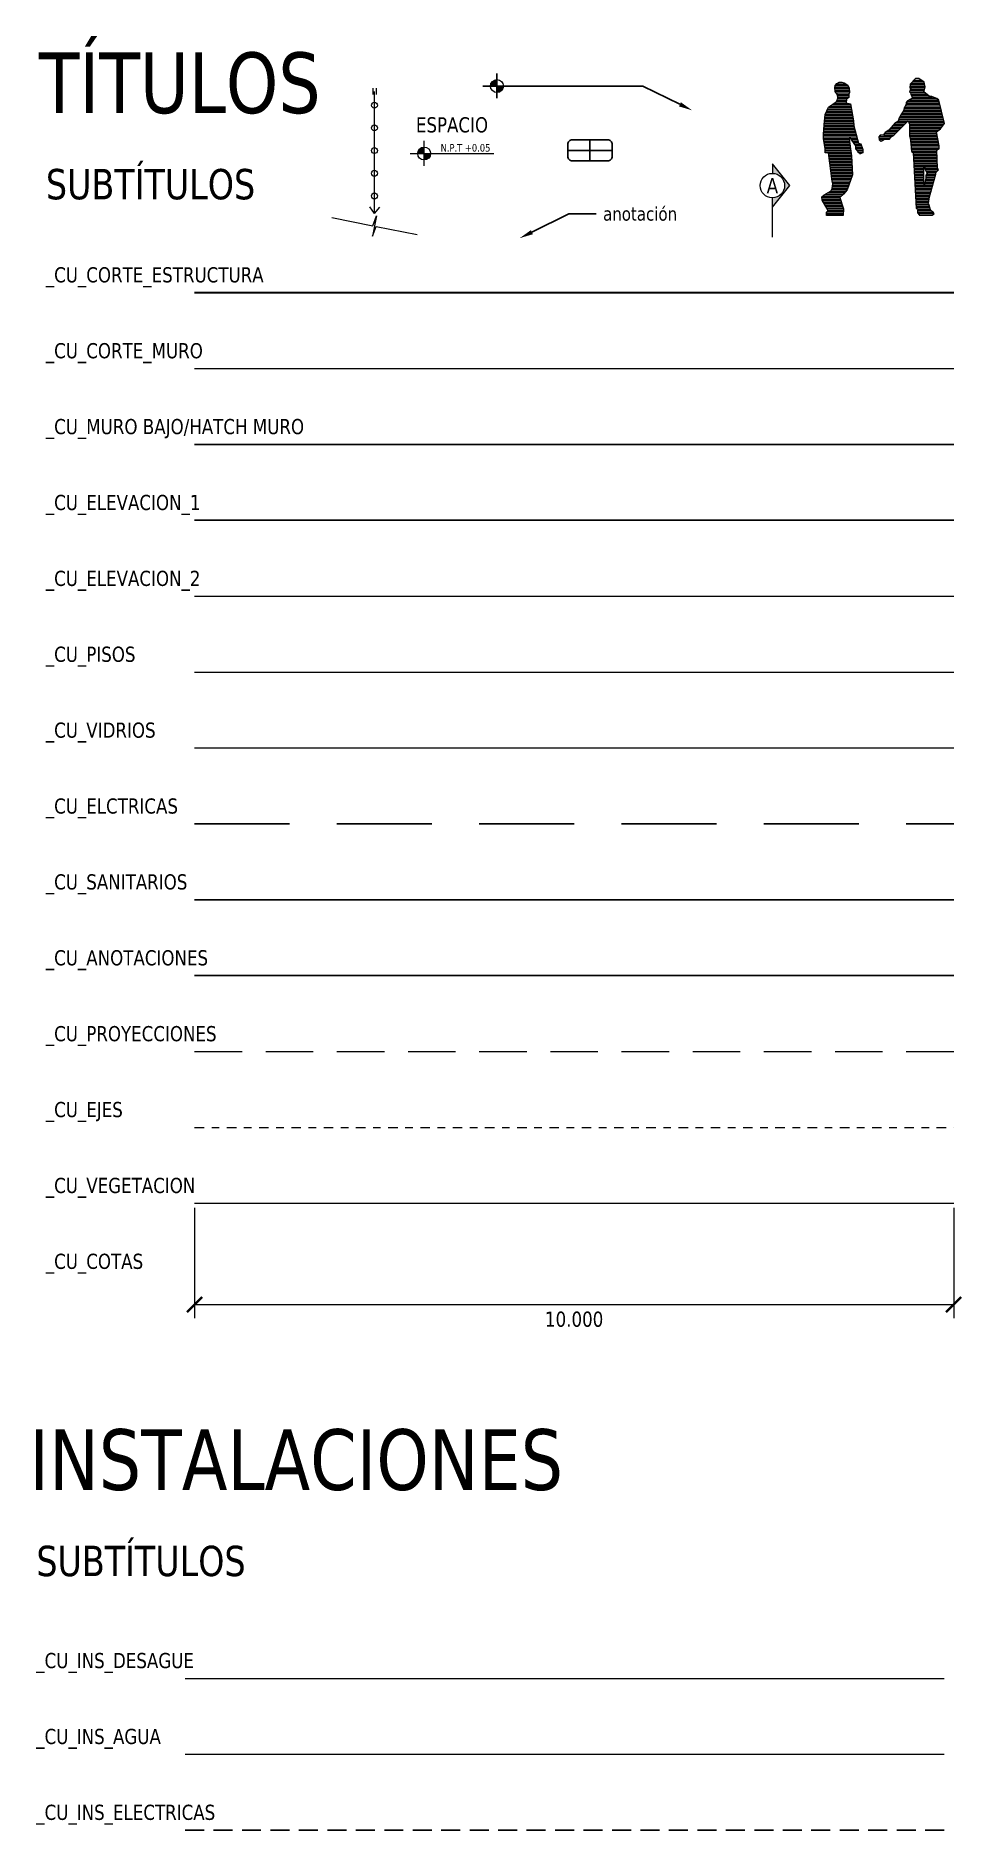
# Model space of a CAD drawing. Header units: millimetres. Extents: x 2 to 14.2, y 0.8 to 24.5.
import ezdxf
from ezdxf import colors
from ezdxf.entities.mleader import LeaderData, LeaderLine
from ezdxf.enums import TextEntityAlignment as Align
from ezdxf.math import Vec2, Vec3

# ---------------------------------------------------------------- set-up
doc = ezdxf.new("R2010")
doc.units = ezdxf.units.MM
doc.linetypes.add('ARQ-BAS-Trazos', pattern=[0.375, 0.25, -0.125])
doc.linetypes.add('DASHDOT2', pattern=[0.5, 0.25, -0.125, 0, -0.125])
for name, color, linetype, lineweight in [('_CU_ANOTACIONES', 1, 'Continuous', 9), ('_CU_COTAS', 251, 'Continuous', 0), ('_CU_EJES', 12, 'DASHDOT2', 9), ('_CU_ELEVACION_2', 254, 'Continuous', 5), ('_CU_ESTRUCTURA', 3, 'Continuous', 35), ('_CU_INS_AGUA', 172, 'Continuous', 20), ('_CU_INS_DESAGUE', 191, 'Continuous', 20), ('_CU_INS_ELECTRICAS', 76, 'ARQ-BAS-Trazos', 30), ('_CU_JARDIN', 64, 'Continuous', 0), ('_CU_MUROS', 6, 'Continuous', 18), ('_CU_PISOS', 35, 'Continuous', 9), ('_CU_PROYECCION', 8, 'ARQ-BAS-Trazos', 0), ('_CU_TEXTO', 7, 'Continuous', 0), ('_CU_VIDRIO', 140, 'Continuous', 5)]:
    doc.layers.add(name, color=color, linetype=linetype, lineweight=lineweight)
for name, color, linetype in [('_CU_ELEVACION_1', 4, 'Continuous'), ('_CU_MURO BAJO', 30, 'Continuous'), ('_CU_SANITAROS', 203, 'Continuous')]:
    doc.layers.add(name, color=color, linetype=linetype)
doc.styles.add('_SY_1en100', font='verdana.ttf', dxfattribs={"width": 0.8, "height": 0.2})
doc.styles.add('_SY_Anotacion', font='verdana.ttf', dxfattribs={"width": 0.8, "height": 0.1})
doc.dimstyles.new('_CU_1en100', dxfattribs={"dimtxt": 0.2, "dimasz": 0.2, "dimexe": 0.18, "dimexo": 0.0625, "dimgap": 0.09, "dimtad": 2, "dimtoh": 1, "dimdec": 3, "dimrnd": 0.0025, "dimzin": 0, "dimdsep": 46, "dimtxsty": '_SY_1en100', "dimblk": 'ARCHTICK', "dimcen": 0, "dimclrd": 256, "dimclre": 256, "dimclrt": 256, "dimadec": 1, "dimazin": 0, "dimtfac": 1, "dimtdec": 3, "dimtofl": 0, "dimtmove": 0, "dimatfit": 3, "dimldrblk": 'ARCHTICK', "dimfxl": 1, "dimtfillclr": 256, "dimtolj": 1, "dimtzin": 0, "dimlwd": -1, "dimlwe": -1, "dimarcsym": 0})

# ---------------------------------------------------------------- blocks, each defined once
blk = doc.blocks.new('p2')
at = {"layer": '_CU_ELEVACION_2'}
h = blk.add_hatch(dxfattribs=at)
h.set_pattern_fill('_USER', color=256, scale=0.02, pattern_type=0)
h.set_pattern_definition([(0, (-0.997266, -0.008412), (0, 0.02), [])])
h.paths.add_polyline_path([(0.22, 0), (0, 0), (0, 0.042), (0.021, 0.063), (-0.057, 0.199), (-0.061, 0.242), (-0.032, 0.271), (0.039, 0.312), (0.059, 0.326), (0.075, 0.354), (0.081, 0.416), (0.072, 0.45), (0.023, 0.825), (-0.019, 0.825), (-0.019, 0.878), (-0.043, 1.013), (-0.043, 1.065), (-0.032, 1.192), (-0.02, 1.33), (0.025, 1.426), (0.128, 1.498), (0.144, 1.533), (0.147, 1.549), (0.143, 1.588), (0.111, 1.634), (0.107, 1.683), (0.115, 1.713), (0.136, 1.739), (0.166, 1.756), (0.201, 1.756), (0.232, 1.745), (0.28, 1.717), (0.296, 1.674), (0.301, 1.618), (0.293, 1.597), (0.293, 1.553), (0.262, 1.531), (0.258, 1.484), (0.315, 1.468), (0.354, 1.247), (0.36, 1.18), (0.421, 0.952), (0.452, 0.941), (0.478, 0.868), (0.478, 0.826), (0.455, 0.815), (0.437, 0.813), (0.417, 0.827), (0.417, 0.841), (0.387, 0.877), (0.387, 0.914), (0.302, 1.035), (0.297, 1.005), (0.327, 0.783), (0.342, 0.536), (0.27, 0.337), (0.222, 0.28), (0.176, 0.234), (0.223, 0.087)])
blk.add_lwpolyline([(0.22, 0), (0, 0), (0, 0.042), (0.021, 0.063), (-0.057, 0.199), (-0.061, 0.242), (-0.032, 0.271), (0.039, 0.312), (0.059, 0.326), (0.075, 0.354), (0.081, 0.416), (0.072, 0.45), (0.072, 0.45), (0.023, 0.825), (-0.019, 0.825), (-0.019, 0.878), (-0.043, 1.013), (-0.043, 1.065), (-0.032, 1.192), (-0.02, 1.33), (0.025, 1.426), (0.128, 1.498), (0.144, 1.533), (0.147, 1.549), (0.143, 1.588), (0.111, 1.634), (0.107, 1.683), (0.115, 1.713), (0.136, 1.739), (0.166, 1.756), (0.201, 1.756), (0.232, 1.745), (0.28, 1.717), (0.296, 1.674), (0.301, 1.618), (0.293, 1.597), (0.293, 1.553), (0.262, 1.531), (0.258, 1.484), (0.315, 1.468), (0.354, 1.247), (0.36, 1.18), (0.421, 0.952), (0.452, 0.941), (0.478, 0.868), (0.478, 0.826), (0.455, 0.815), (0.437, 0.813), (0.417, 0.827), (0.417, 0.841), (0.387, 0.877), (0.387, 0.914), (0.302, 1.035), (0.297, 1.005), (0.327, 0.783), (0.342, 0.536), (0.27, 0.337), (0.222, 0.28), (0.176, 0.234), (0.223, 0.087), (0.22, 0)], dxfattribs=at)
blk = doc.blocks.new('p1')
at = {"layer": '_CU_ELEVACION_2'}
h = blk.add_hatch(dxfattribs=at)
h.set_pattern_fill('_USER', color=256, scale=0.02, pattern_type=0)
h.set_pattern_definition([(0, (0, 0), (0, 0.02), [])])
edge = h.paths.add_edge_path()
edge.add_line((0.397, 0.003), (0.57, 0.003))
edge.add_line((0.57, 0.003), (0.595, 0.018))
edge.add_line((0.595, 0.018), (0.582, 0.04))
edge.add_line((0.582, 0.04), (0.557, 0.058))
edge.add_line((0.557, 0.058), (0.546, 0.073))
edge.add_line((0.546, 0.073), (0.53, 0.134))
edge.add_line((0.53, 0.134), (0.523, 0.147))
edge.add_line((0.523, 0.147), (0.513, 0.162))
edge.add_line((0.513, 0.162), (0.512, 0.175))
edge.add_line((0.512, 0.175), (0.526, 0.174))
edge.add_line((0.526, 0.174), (0.53, 0.226))
edge.add_line((0.53, 0.226), (0.615, 0.543))
edge.add_line((0.615, 0.543), (0.622, 0.568))
edge.add_line((0.622, 0.568), (0.65, 0.601))
edge.add_line((0.65, 0.601), (0.639, 0.62))
edge.add_line((0.639, 0.62), (0.631, 0.859))
edge.add_line((0.631, 0.859), (0.659, 0.875))
edge.add_line((0.659, 0.875), (0.659, 0.916))
edge.add_line((0.659, 0.916), (0.627, 1.1))
edge.add_line((0.627, 1.1), (0.662, 1.129))
edge.add_line((0.662, 1.129), (0.68, 1.14))
edge.add_line((0.68, 1.14), (0.729, 1.21))
edge.add_line((0.729, 1.21), (0.657, 1.516))
edge.add_line((0.657, 1.516), (0.631, 1.542))
edge.add_line((0.631, 1.542), (0.562, 1.568))
edge.add_line((0.562, 1.568), (0.528, 1.571))
edge.add_line((0.528, 1.571), (0.46, 1.628))
edge.add_line((0.46, 1.628), (0.477, 1.694))
edge.add_line((0.477, 1.694), (0.461, 1.756))
edge.add_line((0.461, 1.756), (0.393, 1.803))
edge.add_line((0.393, 1.803), (0.351, 1.803))
edge.add_line((0.351, 1.803), (0.277, 1.73))
edge.add_line((0.277, 1.73), (0.273, 1.682))
edge.add_line((0.273, 1.682), (0.286, 1.671))
edge.add_line((0.286, 1.671), (0.27, 1.626))
edge.add_line((0.27, 1.626), (0.285, 1.619))
edge.add_line((0.285, 1.619), (0.287, 1.591))
edge.add_line((0.287, 1.591), (0.294, 1.589))
edge.add_line((0.294, 1.589), (0.294, 1.581))
edge.add_line((0.294, 1.581), (0.299, 1.577))
edge.add_line((0.299, 1.577), (0.3, 1.558))
edge.add_line((0.3, 1.558), (0.324, 1.56))
edge.add_line((0.324, 1.56), (0.324, 1.553))
edge.add_line((0.324, 1.553), (0.245, 1.507))
edge.add_line((0.245, 1.507), (0.226, 1.487))
edge.add_line((0.226, 1.487), (0.222, 1.45))
edge.add_line((0.222, 1.45), (0.198, 1.415))
edge.add_line((0.198, 1.415), (0.192, 1.378))
edge.add_line((0.192, 1.378), (0.164, 1.339))
edge.add_line((0.164, 1.339), (0.141, 1.299))
edge.add_line((0.141, 1.299), (0.132, 1.286))
edge.add_line((0.132, 1.286), (0.119, 1.24))
edge.add_line((0.119, 1.24), (0.079, 1.221))
edge.add_line((0.079, 1.221), (-0.003, 1.123))
edge.add_line((-0.003, 1.123), (-0.051, 1.09))
edge.add_line((-0.051, 1.09), (-0.071, 1.061))
edge.add_line((-0.071, 1.061), (-0.118, 1.057))
edge.add_line((-0.118, 1.057), (-0.133, 1.035))
edge.add_line((-0.133, 1.035), (-0.13, 0.994))
edge.add_line((-0.13, 0.994), (-0.105, 0.976))
edge.add_line((-0.105, 0.976), (-0.058, 1.003))
edge.add_line((-0.058, 1.003), (0.006, 1.003))
edge.add_line((0.006, 1.003), (0.023, 1.032))
edge.add_line((0.023, 1.032), (0.053, 1.046))
edge.add_line((0.053, 1.046), (0.254, 1.247))
edge.add_line((0.254, 1.247), (0.27, 1.201))
edge.add_line((0.27, 1.201), (0.27, 1.049))
edge.add_line((0.27, 1.049), (0.28, 1.022))
edge.add_line((0.28, 1.022), (0.287, 0.943))
edge.add_line((0.287, 0.943), (0.296, 0.842))
edge.add_line((0.296, 0.842), (0.316, 0.828))
edge.add_line((0.316, 0.828), (0.356, 0.091))
edge.add_line((0.356, 0.091), (0.385, 0.083))
edge.add_line((0.385, 0.083), (0.377, 0.06))
edge.add_line((0.377, 0.06), (0.375, 0.033))
edge.add_line((0.375, 0.033), (0.4, 0.003))
h.paths.add_polyline_path([(0.464, 0.391), (0.458, 0.469), (0.458, 0.629), (0.472, 0.637), (0.472, 0.614), (0.502, 0.55), (0.487, 0.529), (0.487, 0.489)], flags=16)
for points in [[(0.286, 1.671), (0.27, 1.626)], [(0.277, 1.73), (0.273, 1.682)], [(0.273, 1.682), (0.286, 1.671)], [(0.351, 1.803), (0.277, 1.73)], [(0.393, 1.803), (0.351, 1.803)], [(0.461, 1.756), (0.393, 1.803)], [(0.46, 1.628), (0.477, 1.694)], [(0.477, 1.694), (0.461, 1.756)], [(0.222, 1.45), (0.198, 1.415)], [(0.226, 1.487), (0.222, 1.45)], [(0.245, 1.507), (0.226, 1.487)], [(0.324, 1.553), (0.245, 1.507)], [(0.27, 1.626), (0.285, 1.619)], [(0.285, 1.619), (0.287, 1.591)], [(0.287, 1.591), (0.294, 1.589)], [(0.294, 1.589), (0.294, 1.581)], [(0.294, 1.581), (0.299, 1.577)], [(0.299, 1.577), (0.3, 1.558)], [(0.3, 1.558), (0.324, 1.56)], [(0.324, 1.56), (0.324, 1.553)], [(0.528, 1.571), (0.46, 1.628)], [(0.562, 1.568), (0.528, 1.571)], [(0.631, 1.542), (0.562, 1.568)], [(0.657, 1.516), (0.631, 1.542)], [(0.729, 1.21), (0.657, 1.516)], [(0.079, 1.221), (-0.003, 1.123)], [(0.053, 1.046), (0.254, 1.247)], [(0.119, 1.24), (0.079, 1.221)], [(0.132, 1.286), (0.119, 1.24)], [(0.141, 1.299), (0.132, 1.286)], [(0.164, 1.339), (0.141, 1.299)], [(0.192, 1.378), (0.164, 1.339)], [(0.198, 1.415), (0.192, 1.378)], [(0.254, 1.247), (0.27, 1.201)], [(0.27, 1.201), (0.27, 1.049)], [(0.68, 1.14), (0.729, 1.21)], [(-0.118, 1.057), (-0.133, 1.035)], [(-0.133, 1.035), (-0.13, 0.994)], [(-0.13, 0.994), (-0.105, 0.976)], [(-0.071, 1.061), (-0.118, 1.057)], [(-0.105, 0.976), (-0.058, 1.003)], [(-0.051, 1.09), (-0.071, 1.061)], [(-0.058, 1.003), (0.006, 1.003)], [(-0.003, 1.123), (-0.051, 1.09)], [(0.006, 1.003), (0.023, 1.032)], [(0.023, 1.032), (0.053, 1.046)], [(0.27, 1.049), (0.28, 1.022)], [(0.28, 1.022), (0.287, 0.943)], [(0.627, 1.1), (0.662, 1.129)], [(0.659, 0.916), (0.627, 1.1)], [(0.662, 1.129), (0.68, 1.14)], [(0.287, 0.943), (0.296, 0.842)], [(0.296, 0.842), (0.316, 0.828)], [(0.316, 0.828), (0.356, 0.091)], [(0.631, 0.859), (0.659, 0.875)], [(0.639, 0.62), (0.631, 0.859)], [(0.659, 0.875), (0.659, 0.916)], [(0.53, 0.226), (0.615, 0.543)], [(0.615, 0.543), (0.622, 0.568)], [(0.622, 0.568), (0.65, 0.601)], [(0.65, 0.601), (0.639, 0.62)], [(0.356, 0.091), (0.385, 0.083)], [(0.377, 0.06), (0.375, 0.033)], [(0.375, 0.033), (0.4, 0.003)], [(0.385, 0.083), (0.377, 0.06)], [(0.397, 0.003), (0.57, 0.003)], [(0.513, 0.162), (0.512, 0.175)], [(0.512, 0.175), (0.526, 0.174)], [(0.523, 0.147), (0.513, 0.162)], [(0.53, 0.134), (0.523, 0.147)], [(0.526, 0.174), (0.53, 0.226)], [(0.546, 0.073), (0.53, 0.134)], [(0.557, 0.058), (0.546, 0.073)], [(0.582, 0.04), (0.557, 0.058)], [(0.57, 0.003), (0.595, 0.018)], [(0.595, 0.018), (0.582, 0.04)]]:
    blk.add_lwpolyline(points)
blk.add_lwpolyline([(0.464, 0.391), (0.458, 0.469), (0.458, 0.629), (0.472, 0.637), (0.472, 0.614), (0.502, 0.55), (0.487, 0.529), (0.487, 0.489)], close=True)
blk = doc.blocks.new('*U8')
at = {"layer": '_CU_ANOTACIONES', "linetype": 'ByBlock', "lineweight": -2}
for p, q in [((5.975, 14.814), (5.917, 14.746)), ((5.975, 14.814), (6.027, 14.742)), ((5.955, 13.436), (5.955, 13.505)), ((5.994, 13.436), (5.994, 13.505))]:
    blk.add_line(p, q, dxfattribs=at)
for points in [[(6.446, 14.859), (5.994, 14.949), (5.952, 14.841), (5.997, 15.066), (5.955, 14.957), (5.504, 15.047)], [(5.975, 14.814), (5.975, 13.47)]]:
    blk.add_lwpolyline(points, dxfattribs=at)
for centre in [(5.975, 14.622), (5.975, 14.372), (5.975, 14.122), (5.975, 14.122), (5.975, 13.872), (5.975, 13.872), (5.975, 13.622), (5.975, 13.622)]:
    blk.add_circle(centre, 0.0327, dxfattribs=at)
blk = doc.blocks.new('ESPACIO')
at = {"layer": '_CU_ANOTACIONES'}
h = blk.add_hatch(color=256, dxfattribs=at)
h.dxf.hatch_style = 1
h.paths.add_polyline_path([(-25.511, 0.164, 0.414214), (-25.596, 0.079), (-25.511, 0.079)])
h.paths.add_polyline_path([(-25.426, 0.079), (-25.511, 0.079), (-25.511, -0.006, 0.414214)])
for p, q in [((-25.511, -0.082), (-25.511, 0.247)), ((-25.694, 0.079), (-24.593, 0.079))]:
    blk.add_line(p, q, dxfattribs=at)
blk.add_circle((-25.511, 0.079), 0.0848, dxfattribs=at)
at = {"style": '_SY_1en100', "width": 0.8}
blk.add_attdef('NOMBRE', (-25.144, 0.297), '', height=0.2, dxfattribs=at)
at = {"layer": '_CU_ANOTACIONES', "style": '_SY_Anotacion', "width": 0.8}
blk.add_attdef('NPT', (-25.294, 0.104), '', height=0.1, dxfattribs=at)
blk = doc.blocks.new('*U7')
at = {"layer": '_CU_EJES', "linetype": 'ByBlock', "lineweight": -2}
blk.add_hatch(color=256, dxfattribs=at).paths.add_polyline_path([(0.374, 1.048), (0.374, 0.923, -0.414214), (0.535, 0.763, -0.414214), (0.374, 0.602), (0.374, 0.477), (0.606, 0.763)])
blk.add_line((0.374, 0.085), (0.374, 0.602), dxfattribs=at)
blk.add_lwpolyline([(0.374, 0.477), (0.606, 0.763), (0.374, 1.048), (0.374, 0.923)], dxfattribs=at)
blk.add_circle((0.374, 0.763), 0.161, dxfattribs=at)
at = {"layer": '_CU_EJES', "linetype": 'ByBlock', "lineweight": -2, "style": '_SY_1en100', "width": 0.8}
blk.add_attdef('CORTE', text='', height=0.2, dxfattribs=at).set_placement((0.374, 0.763), align=Align.MIDDLE)
blk = doc.blocks.new('_ArchTick')
at = {"layer": '_CU_COTAS', "color": 0, "const_width": 0.15}
blk.add_lwpolyline([(-0.5, -0.5), (0.5, 0.5)], dxfattribs=at)
blk = doc.blocks.new('*D14')
at = {"layer": '_CU_COTAS', "transparency": 16777216}
for p, q in [((4.115, 9.016), (4.115, 7.563)), ((14.115, 9.016), (14.115, 7.563)), ((4.115, 7.743), (14.115, 7.743))]:
    blk.add_line(p, q, dxfattribs=at)
at = {"layer": 'Defpoints', "color": 0, "transparency": 16777216}
for p in [(4.115, 9.079), (14.115, 9.079), (14.115, 7.743)]:
    blk.add_point(p, dxfattribs=at)
at = {"layer": '_CU_COTAS', "transparency": 16777216, "xscale": 0.2, "yscale": 0.2, "zscale": 0.2, "rotation": 180}
blk.add_blockref('_ArchTick', (4.115, 7.743), dxfattribs=at)
at = {"layer": '_CU_COTAS', "transparency": 16777216, "xscale": 0.2, "yscale": 0.2, "zscale": 0.2}
blk.add_blockref('_ArchTick', (14.115, 7.743), dxfattribs=at)
at = {"layer": '_CU_COTAS', "transparency": 16777216, "insert": (9.115, 7.549), "char_height": 0.2, "attachment_point": 5, "style": '_SY_1en100'}
blk.add_mtext('\\A1;10.000', dxfattribs=at)

msp = doc.modelspace()

# ---------------------------------------------------------------- hatches: boundary and pattern name
at = {"layer": '_CU_ANOTACIONES'}
h = msp.add_hatch(color=256, dxfattribs=at)
h.dxf.hatch_style = 1
h.paths.add_polyline_path([(8.0974, 23.8851, 0.4142136), (8.0126, 23.8002), (8.0974, 23.8002)])
h.paths.add_polyline_path([(8.1822, 23.8002), (8.0974, 23.8002), (8.0974, 23.7154, 0.4142136)])

# ---------------------------------------------------------------- linework, layer by layer
at = {"layer": '_CU_ANOTACIONES', "lineweight": 25}
for p, q in [((8.0974, 23.6392), (8.0974, 23.9683)), ((7.9141, 23.8002), (9.66, 23.8002)), ((4.1155, 12.0788), (14.1155, 12.0788))]:
    msp.add_line(p, q, dxfattribs=at)
at = {"layer": '_CU_ANOTACIONES', "linetype": 'ByBlock', "lineweight": 25}
for p, q in [((10.02, 23.8002), (9.66, 23.8002)), ((9.0311, 22.9529), (9.6161, 22.9528)), ((9.3236, 22.8137), (9.3236, 23.092))]:
    msp.add_line(p, q, dxfattribs=at)
at = {"layer": '_CU_ANOTACIONES', "linetype": 'ByBlock', "lineweight": -2}
msp.add_lwpolyline([(10.5086, 23.5599), (10.02, 23.8002)], dxfattribs=at)
msp.add_lwpolyline([(9.0311, 23.0316, -0.4142136), (9.0915, 23.092), (9.5557, 23.092, -0.4142136), (9.6161, 23.0315), (9.6161, 22.8742, -0.4142136), (9.5557, 22.8137), (9.0915, 22.8138, -0.4142136), (9.0311, 22.8742)], format="xyb", close=True, dxfattribs=at)
at = {"layer": '_CU_ANOTACIONES'}
msp.add_circle((8.0974, 23.8002), 0.0848, dxfattribs=at)
msp.add_solid([(10.4954, 23.533), (10.6701, 23.4805), (10.5219, 23.5868)], dxfattribs=at)
at = {"layer": '_CU_EJES', "ltscale": 0.5}
msp.add_line((4.1155, 10.0788), (14.1155, 10.0788), dxfattribs=at)
at = {"layer": '_CU_ELEVACION_1'}
msp.add_line((4.1155, 18.0788), (14.1155, 18.0788), dxfattribs=at)
at = {"layer": '_CU_ELEVACION_2'}
msp.add_line((4.1155, 17.0788), (14.1155, 17.0788), dxfattribs=at)
at = {"layer": '_CU_ESTRUCTURA'}
msp.add_line((4.1155, 21.0788), (14.1155, 21.0788), dxfattribs=at)
at = {"layer": '_CU_INS_AGUA'}
msp.add_line((3.9895, 1.8177), (13.9895, 1.8177), dxfattribs=at)
at = {"layer": '_CU_INS_DESAGUE'}
msp.add_line((3.9895, 2.8177), (13.9895, 2.8177), dxfattribs=at)
at = {"layer": '_CU_INS_ELECTRICAS', "linetype": 'ARQ-BAS-Trazos', "ltscale": 5}
msp.add_line((4.1155, 14.0788), (14.1155, 14.0788), dxfattribs=at)
at = {"layer": '_CU_INS_ELECTRICAS'}
msp.add_line((3.9895, 0.8177), (13.9895, 0.8177), dxfattribs=at)
at = {"layer": '_CU_JARDIN'}
msp.add_line((4.1155, 9.0788), (14.1155, 9.0788), dxfattribs=at)
at = {"layer": '_CU_MURO BAJO'}
msp.add_line((4.1155, 19.0788), (14.1155, 19.0788), dxfattribs=at)
at = {"layer": '_CU_MUROS'}
msp.add_line((4.1155, 20.0788), (14.1155, 20.0788), dxfattribs=at)
at = {"layer": '_CU_PISOS', "ltscale": 2.5}
msp.add_line((4.1155, 16.0788), (14.1155, 16.0788), dxfattribs=at)
at = {"layer": '_CU_PROYECCION', "ltscale": 2.5}
msp.add_line((4.1155, 11.0788), (14.1155, 11.0788), dxfattribs=at)
at = {"layer": '_CU_SANITAROS'}
msp.add_line((4.1155, 13.0788), (14.1155, 13.0788), dxfattribs=at)
at = {"layer": '_CU_VIDRIO'}
msp.add_line((4.1155, 15.0788), (14.1155, 15.0788), dxfattribs=at)

# ---------------------------------------------------------------- block references
at = {"lineweight": 0}
msp.add_blockref('*U7', (11.3524, 21.7261), dxfattribs=at).add_auto_attribs({'CORTE': 'A'})
at = {"layer": '_CU_ANOTACIONES', "xscale": 1.196566776234249, "yscale": 1.196566776234249, "zscale": 1.196566776234249, "rotation": 180}
msp.add_blockref('*U8', (13.6339, 39.8483, 105.105), dxfattribs=at)
at = {"layer": '_CU_ELEVACION_2'}
for name, p in [('p1', (13.2632, 22.0968)), ('p2', (12.4409, 22.0968))]:
    msp.add_blockref(name, p, dxfattribs=at)
at = {"layer": '_CU_TEXTO'}
ref = msp.add_blockref('ESPACIO', (32.6496, 22.8327), dxfattribs=at)
ref.add_attrib('NOMBRE', 'ESPACIO', dxfattribs={"layer": '0', "height": 0.2, "style": '_SY_1en100', "width": 0.8}).set_placement((7.5057, 23.1299), align=Align.BOTTOM_CENTER)
ref.add_attrib('NPT', 'N.P.T +0.05', (7.3557, 22.9369), dxfattribs={"layer": '_CU_ANOTACIONES', "height": 0.1, "style": '_SY_Anotacion', "width": 0.8})

# ---------------------------------------------------------------- texts
at = {"layer": '_CU_TEXTO', "attachment_point": 1, "style": '_SY_1en100'}
for s, insert, char_height, width in [('TÍTULOS', (2.0639, 24.2443), 0.8, 12.051519), ('SUBTÍTULOS', (2.156, 22.7083), 0.4, 11.959439), ('_CU_CORTE_ESTRUCTURA', (2.1544, 21.4134), 0.2, 7.360736), ('_CU_CORTE_MURO', (2.1544, 20.4134), 0.2, 7.360736), ('_CU_MURO BAJO/HATCH MURO', (2.1544, 19.4134), 0.2, 7.360736), ('_CU_ELEVACION_1', (2.1544, 18.4134), 0.2, 7.360736), ('_CU_ELEVACION_2', (2.1544, 17.4134), 0.2, 7.360736), ('_CU_PISOS', (2.1544, 16.4134), 0.2, 7.360736), ('_CU_VIDRIOS', (2.1544, 15.4134), 0.2, 7.360736), ('_CU_ELCTRICAS', (2.1544, 14.4134), 0.2, 7.360736), ('_CU_SANITARIOS', (2.1544, 13.4134), 0.2, 7.360736), ('_CU_ANOTACIONES', (2.1544, 12.4134), 0.2, 7.360736), ('_CU_PROYECCIONES', (2.1544, 11.4134), 0.2, 7.360736), ('_CU_EJES', (2.1544, 10.4134), 0.2, 7.360736), ('_CU_VEGETACION', (2.1544, 9.4134), 0.2, 7.360736), ('_CU_COTAS', (2.1544, 8.4134), 0.2, 7.360736), ('INSTALACIONES', (1.938, 6.101), 0.8, 12.051519), ('SUBTÍTULOS', (2.0301, 4.565), 0.4, 11.959439), ('_CU_INS_DESAGUE', (2.0284, 3.1523), 0.2, 7.360736), ('_CU_INS_AGUA', (2.0284, 2.1523), 0.2, 7.360736), ('_CU_INS_ELECTRICAS', (2.0284, 1.1523), 0.2, 7.360736)]:
    msp.add_mtext(s, dxfattribs=dict(at, insert=insert, char_height=char_height, width=width))

# ---------------------------------------------------------------- dimensions: what is measured, and where the dimension line sits
at = {"layer": '_CU_COTAS'}
dim = msp.add_linear_dim(base=(14.1155, 7.7428), p1=(4.1155, 9.0788), p2=(14.1155, 9.0788), dimstyle='_CU_1en100', override={"dimblk1": 'ArchTick', "dimblk2": 'ArchTick', "dimsah": 1}, dxfattribs=at)
dim.commit()
dim.dimension.update_dxf_attribs({"geometry": '*D14', "text_midpoint": (9.1155, 7.5487)})

# ---------------------------------------------------------------- leaders
at = {"layer": '_CU_ANOTACIONES'}
ml = msp.add_multileader_mtext('Standard', dxfattribs=at)
ml.set_content('anotación', color=256, style='_SY_Anotacion')
ml.set_leader_properties()
ml.build(insert=Vec2(0, 0))
ml.multileader.update_dxf_attribs({"text_right_attachment_type": 6, "dogleg_length": 0.36, "arrow_head_size": 0.18})
ctx = ml.context
ctx.base_point, ctx.char_height, ctx.arrow_head_size, ctx.landing_gap_size, ctx.plane_origin = Vec3(9.4066, 22.1154), 0.18, 0.18, 0.09, Vec3(8.3965, 21.7956)
ctx.right_attachment = 6
notes = []
notes.append((ctx, [(0, (1, 1, 0), (9.0466, 22.1154), (1, 0), 0.36, [(0, [(8.3965, 21.7956)], 0, [])])]))
ctx.mtext.insert, ctx.mtext.flow_direction = Vec3(9.4966, 22.2073), 5
for ctx, leaders in notes:
    for number, flags, end, landing, length, lines in leaders:
        leader = LeaderData()
        leader.index, (leader.has_last_leader_line, leader.has_dogleg_vector, leader.attachment_direction) = number, flags
        leader.last_leader_point, leader.dogleg_vector, leader.dogleg_length = Vec3(end), Vec3(landing), length
        for number, points, colour, breaks in lines:
            line = LeaderLine()
            line.index, line.vertices, line.color, line.breaks = number, Vec3.list(points), colors.encode_raw_color(colour), breaks
            leader.lines.append(line)
        ctx.leaders.append(leader)

doc.saveas('drawing.dxf')
